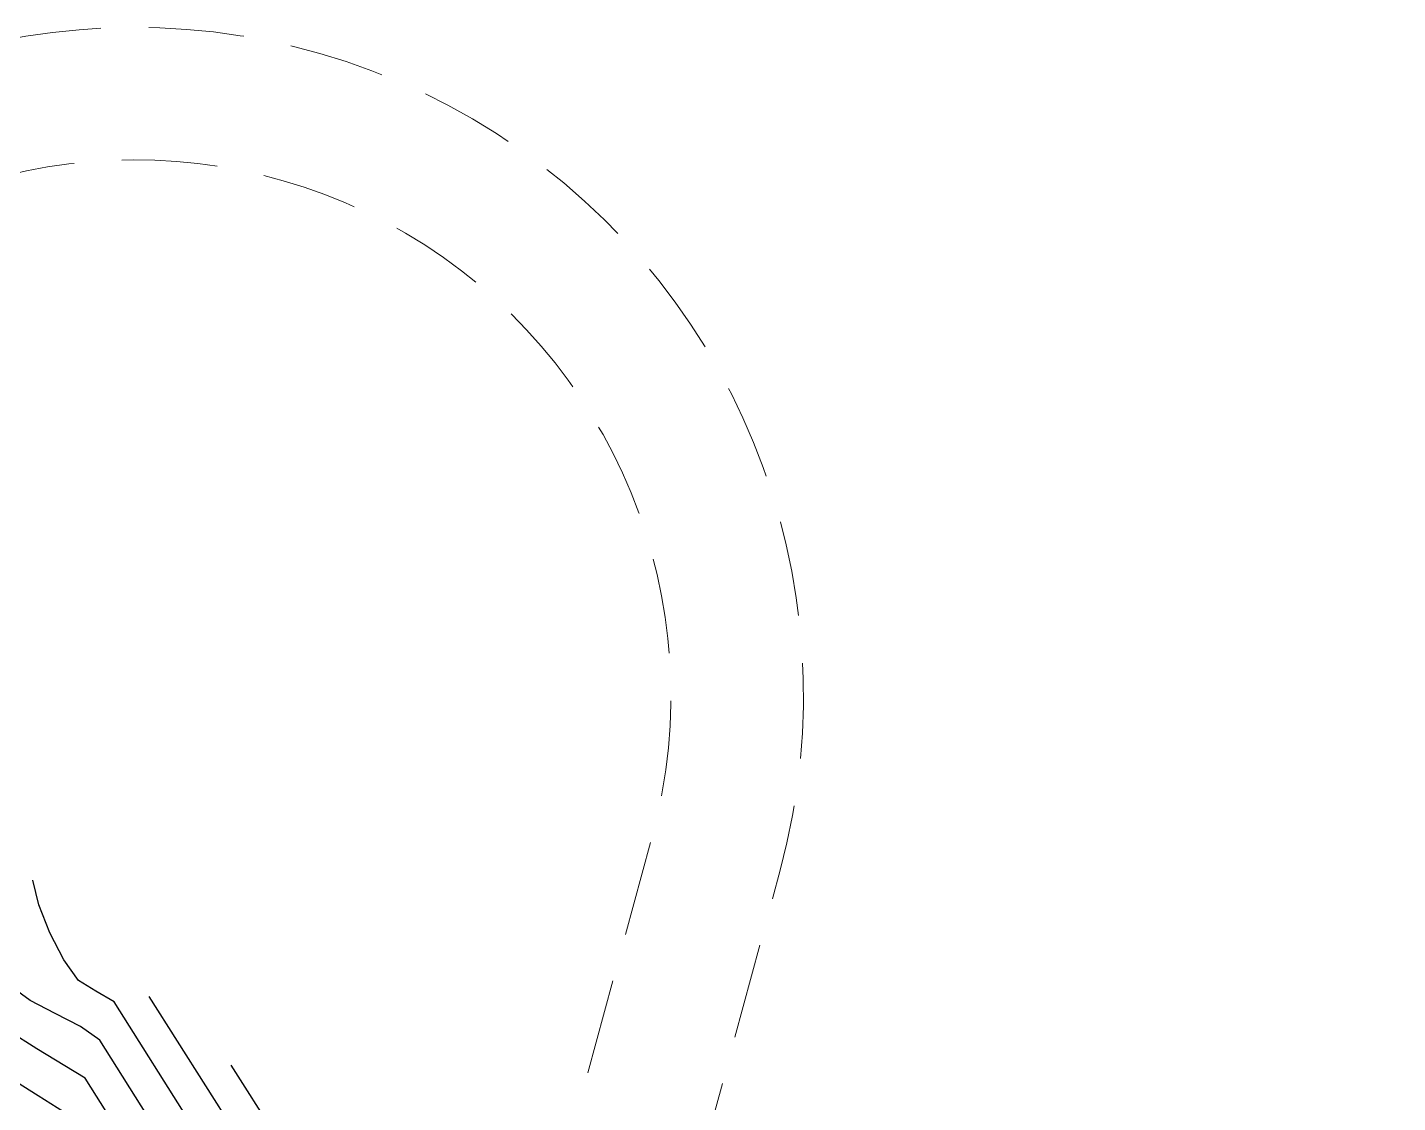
# Model space of a CAD drawing. Header units: metres. Extents: x 62264 to 62602, y 108404 to 109101.
# Drawn here: x 62450.78 to 62496.28, y 108719.02 to 108754.75 of the extents above; entities that cross this region are included whole.
import ezdxf

# ---------------------------------------------------------------- set-up
doc = ezdxf.new("R2010")
doc.units = ezdxf.units.M
doc.header["$MEASUREMENT"] = 0
doc.linetypes.add('NASCOSTA', pattern=[9.525, 6.35, -3.175])
for name, color, linetype in [('curve livello 1m', 2, 'Continuous'), ('curve livello 5m', 7, 'Continuous'), ('LINCOLO-ROSSO-025', 10, 'Continuous')]:
    doc.layers.add(name, color=color, linetype=linetype)

# ---------------------------------------------------------------- blocks, each defined once
blk = doc.blocks.new('CONTORNO')
at = {"layer": 'LINCOLO-ROSSO-025', "linetype": 'NASCOSTA', "lineweight": 0, "ltscale": 0.5, "flags": 128}
for points in [[(26.165, -94.334), (25.446, -93.474), (-6.877, 42.135), (-4.985, 41.623), (-4.907, 41.912), (-5.109, 41.967), (-4.481, 44.283), (-5.968, 44.686), (9.426, 101.471, 0.76503), (-27.561, 123.114), (-31.83, 118.918, 0.278191), (-69.079, 126.141), (-85.83, 120.005), (-86.105, 120.756), (-102.99, 114.571), (-98.153, 109.314), (-85.2, 114.059), (-84.427, 113.219), (-89.144, 103.05), (-84.307, 97.793), (-77.785, 111.855), (-78.51, 112.191), (-77.184, 115.052, -0.198912), (-74.368, 117.643), (-67.474, 120.163, -0.281645), (-36.074, 114.45, 0.175507), (-40.663, 100.044), (-40.374, 92.645, 0.034114), (-43.469, 92.01), (-53.105, 89.338), (-53.319, 90.109), (-70.647, 85.303), (-66.249, 79.674), (-52.956, 83.36), (-52.253, 82.461), (-57.773, 72.704), (-53.908, 67.757), (-53.375, 67.075), (-47.588, 77.303), (-45.683, 80.67), (-46.38, 81.064), (-46.314, 81.181, -0.14195), (-42.731, 84.682), (-41.604, 85.286, -0.165813), (-34.47, 86.461, -0.072308), (-29.805, 84.968), (-22.578, 81.44), (16.586, -82.868), (15.866, -82.007), (19.27, -96.287), (18.407, -96.98), (19.153, -100.108), (27.051, -106.511), (29.932, -105.824), (28.44, -103.877), (26.165, -94.334)], [(-28.746, 115.78, -0.121281), (-20.708, 100.164), (-8.908, 50.657), (5.179, 102.622, 0.76503), (-24.477, 119.975)]]:
    blk.add_lwpolyline(points, format="xyb", close=True, dxfattribs=at)

msp = doc.modelspace()

# ---------------------------------------------------------------- linework, layer by layer
at = {"layer": 'curve livello 1m', "flags": 128}
for points in [[(62456.289, 108718.204), (62453.662, 108722.366), (62453.054, 108722.728), (62452.48, 108723.079), (62451.991, 108723.768), (62451.528, 108724.657), (62451.162, 108725.59), (62450.963, 108726.411)], [(62454.937, 108718.316), (62453.18, 108721.1), (62452.54, 108721.547), (62451.697, 108721.983), (62450.875, 108722.412), (62450.297, 108722.839)], [(62457.641, 108718.092), (62454.828, 108722.549)], [(62453.585, 108718.428), (62452.698, 108719.834), (62452.027, 108720.241), (62451.088, 108720.805), (62451.088, 108720.805), (62450.15, 108721.4)]]:
    msp.add_lwpolyline(points, dxfattribs=at)
at = {"layer": 'curve livello 5m', "flags": 128}
for points in [[(62458.993, 108717.98), (62457.551, 108720.264)], [(62452.184, 108718.586), (62451.142, 108719.242), (62450.211, 108719.837)]]:
    msp.add_lwpolyline(points, dxfattribs=at)

# ---------------------------------------------------------------- block references
at = {"layer": 'LINCOLO-ROSSO-025', "linetype": 'Continuous', "lineweight": 0}
msp.add_blockref('CONTORNO', (62466.351, 108625.268), dxfattribs=at)

doc.saveas('drawing.dxf')
